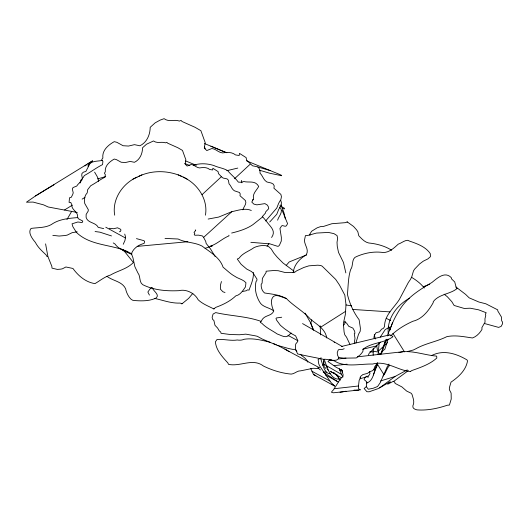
<?xml version="1.0" encoding="UTF-8"?>
<svg xmlns="http://www.w3.org/2000/svg" width="529" height="529" viewBox="0 0 529 529"><rect width="100%" height="100%" fill="white"/><g stroke="black" fill="none" stroke-linecap="round" stroke-linejoin="round"><path stroke-width="0.79" d="M320.151 325.791L320.627 334.923M388.226 333.687C386.957 318.346 396.704 305.484 409.426 298.204M349.907 344.326L346.535 337.165L344.769 334.811L344.088 331.967L343.361 323.404L345.351 314.497L346.006 304.644L344.829 295.149L339.479 285.025L335.703 279.424L322.181 266.18L320.719 265.465L317.684 265.194L308.863 265.842L303.864 267.456L296.617 270.861L294.395 272.521L284.939 272.481L278.161 270.703L273.348 270.544L266.127 271.212L266.113 272.428L262.384 278.399L262.113 283.114L261.187 284.351C260.976 287.525 261.987 290.95 264.579 292.987C272.045 294.137 279.854 294.772 286.559 298.706C293.912 306.212 303.401 311.197 310.417 319.139C316.772 324.482 325.315 328.793 326.75 337.938M242.375 291.512L246.078 290.791L247.671 289.846L249.027 290.13C251.004 284.536 253.874 278.611 253.365 272.428M373.15 355.296L373.276 348.128M293.192 272.68C293.932 264.903 299.678 258.628 306.225 254.892C309.366 249.49 304.532 245.496 304.453 240.272L305.438 235.557L307.164 235.63L316.428 233.077L328.403 232.429L333.905 233.626L337.052 235.57L337.647 238.427L337.026 242.302L337.251 246.269L338.5 252.373L343.473 262.503L345.834 272.904M98.381 181.401C98.751 177.936 96.146 175.053 94.612 172.123M45.593 243.882L47.881 256.459L51.849 266.358L52.014 268.15L57.304 269.406L60.643 269.149L62.376 268.818L65.907 266.98L72.949 268.468C78.206 275.821 85.777 282.248 94.975 283.623C100.12 280.608 104.709 276.72 110.594 274.987C118.198 270.524 127.112 269.069 133.387 262.483L123.098 249.662M455.945 287.002L465.593 294.369L469.17 297.847L478.93 302.039L485.834 303.791L497.756 309.875L497.716 310.827L501.446 317.043L501.651 320.753L502.543 322.128L502.55 323.768L501.122 326.413L498.582 327.391L484.273 323.45M377.99 354.701L379.253 342.527M273.566 310.788C269.142 307.323 262.225 307.217 259.508 301.775C255.97 295.685 254.442 288.735 255.99 281.699L256.823 280.529L257.001 279.18L253.365 273.433L251.599 271.582L246.732 269.082L241.138 264.315L237.276 259.058L239.042 258.238C242.791 252.922 249.225 251.182 254.132 247.539C258.522 245.635 263.528 244.874 268.203 246.17L271.165 248.901L273.89 253.219L277.289 257.253L283.061 263.032L294.098 271.232M354.271 343.387L354.979 338.269L354.265 333.581L354.913 333.323L354.655 331.247L352.922 328.125L348.723 326.281L346.64 323.166L344.485 321.85M80.124 183.001L80.474 180.581L82.669 178.18M124.745 234.089L125.558 237.058L124.976 240.384L123.25 244.279M331.352 359.76L329.732 359.945L327.96 361.519L335.75 367.007L341.774 370.293L343.149 374.823L342.858 376.555L340.603 378.612L333.495 389.8L331.815 391.572L331.597 392.412L333.495 392.796L360.646 389.82L358.616 388.848L358.411 386.679L359.125 380.411L360.626 377.719L360.024 377.58L360.626 376.39L362.874 374.572L367.357 373.428L369.95 371.609L372.304 370.809L373.805 369.599L374.644 366.875L377.501 362.914M457.076 288.517C450.655 294.098 438.925 294.058 433.258 301.669L433.225 302.628C428.774 310.629 422.294 319.047 412.918 321.248C404.83 324.879 397.008 329.587 390.7 335.882M205.424 215.184C208.294 199.38 197.456 183.384 183.127 177.175M306.727 254.852L289.184 261.967L286.209 265.413M366.901 382.5L366.247 386.534L368.283 389.225L373.236 388.246L377.594 386.494L380.186 382.731L387.268 366.696L388.974 364.051M344.214 348.73L342.547 349.371L338.818 349.603L338.17 350.112L337.238 352.691L337.429 354.919L338.745 357.716C337.647 363.033 327.253 358.523 323.603 359.343C314.96 357.485 306.146 355.924 297.569 353.921L295.42 348.77L295.685 344.068L297.701 341.555L297.596 340.101L295.572 335.829L292.16 334.037L284.496 328.721L280.396 325.309L276.548 320.078L275.979 318.465L276.475 317.949L281.699 317.235M345.212 321.202L344.71 324.006L343.447 325.216M367.926 377.607L368.21 376.456M221.439 281.527L220.401 285.31L220.388 289.085L222.874 291.757L225.017 292.517M310.675 323.655L311.779 319.767M330.222 373.864C325.857 373.606 324.224 368.964 322.935 365.493L324.052 361.565M355.931 342.825L358.523 334.302L360.236 331.187L360.388 328.165L359.118 319.721C353.438 312.203 349.596 303.461 347.414 294.336C348.313 285.825 348.062 277.136 350.846 268.99L351.104 268.904C353.425 264.884 351.309 257.967 356.969 256.393C365.155 252.855 374.373 251.182 383.254 252.545C389.423 252.472 394.079 247.942 398.258 244.147C401.22 243.366 406.834 238.467 409.307 241.012C416.958 243.664 425.647 246.646 430.295 253.662L430.474 256.631L427.921 258.886L423.312 261.154L419.497 264.024L414.696 269.036L413.499 270.835L411.793 276.72L410.491 279.398L408.355 282.466L399.329 299.54C393.774 308.149 384.385 315.344 384.557 326.572L383.419 328.364L381.574 329.19L379.584 331.795L376.066 332.708L374.353 335.393L373.924 337.37L374.234 338.269M388.127 339.063L384.867 349.206L383.056 350.654L380.146 354.536M385.78 339.651L380.629 354.549M271.595 237.495C276.436 230.717 270.14 226.637 266.722 221.611L262.205 216.275M381.237 353.941L386.626 339.261M365.182 377.157L364.064 379.544L366.762 381.865L366.61 383.082C374.512 380.582 373.917 368.885 377.6 362.993M389.78 330.407C392.207 322.677 395.844 315.383 400.36 308.658C408.097 296.756 420.086 289.456 431.942 282.46C437.252 278.168 444.856 270.921 451.31 277.665L451.462 278.823L454.728 281.957L456.262 287.65L457.142 288.351M333.713 373.606L334.143 372.495M368.495 354.899L369.09 353.412L380.272 342.217M242.831 209.815C243.651 206.707 246.977 204.009 245.469 200.597L239.974 195.704L240.239 193.912L239.492 192.483L234.446 190.81C231.662 189.184 231.219 185.91 229.031 183.834L228.389 180.164L227.067 178.875L223.093 178.042L221.373 176.699L218.437 173.585L218.107 171.621L212.87 168.275L212.625 169.954L209.729 169.492C206.899 167.071 202.918 167.389 199.559 167.931C196.365 167.726 194.302 164.717 191.141 164.453L187.121 166.066L185.163 164.122L185.858 159.758L182.479 150.415L177.79 147.703L167.667 143.187L166.847 142.314L165.623 142.843C161.345 141.329 157.325 143.842 153.496 140.959L146.487 144.232L142.572 147.75C142.473 153.628 140 159.659 134.432 162.297L130.167 161.418L125.479 162.515L121.194 162.251L116.301 159.56L114.257 159.057C109.556 161.656 104.537 165.934 105.297 171.892L104.378 173.168L105.337 174.669L105.04 177.122C99.908 179.728 95.63 183.087 90.697 185.745L87.662 189.699L87.199 192.88C84.428 195.737 84.078 199.731 84.746 203.48L88.303 209.663L88.217 211.031L86.154 214.404L86.101 217.313C87.768 223.41 95.63 222.074 98.215 227.344L103.71 228.627M277.593 220.17C278.651 216.288 282.79 212.889 280.886 208.605L279.788 207.606M387.281 335.902L392.683 322.392M373.342 374.949L377.699 364.051L375.61 368.144L373.897 369.764M66.945 219.575L71.613 211.448M338.944 357.564L344.009 358.159L356.281 357.961L360.375 354.721L362.22 352.426L362.914 351.368L363.092 349.299C371.457 342.323 383.836 343.407 392.703 336.887L392.895 336.51L390.554 335.082L389.232 334.956L341.456 346.488M83.139 177.645L84.323 175.555C90.591 172.183 96.027 167.911 102.547 164.605L102.917 161.49L101.7 159.586L102.871 157.966C101.905 150.401 108.28 144.959 114.244 141.666L116.849 142.301L123.059 145.72L128.501 146.057L134.452 144.655L139.874 145.779C146.95 142.427 150.084 134.769 150.21 127.304L155.182 122.834L160.095 120.129L164.089 118.675C169.26 122.444 173.651 119.045 179.483 121.075L181.037 120.4L182.082 121.511L194.943 127.244L200.888 130.689L205.179 142.552L204.3 148.094L206.786 150.56L211.891 148.517C215.905 148.847 218.523 152.676 222.583 152.934C226.848 152.246 231.9 151.843 235.498 154.918L239.181 155.5L239.485 153.37L246.144 157.622L246.56 160.115L252.472 165.769L257.524 166.833C259.633 168.215 260.275 170.748 260.01 173.128C262.794 175.767 263.349 179.926 266.894 181.983L271.245 183.014L273.295 184.118L274.24 185.924L273.916 188.205L280.886 194.414L281.441 196.715L280.912 199.4L278.697 203.222L276.766 208.056L265.624 220.963M250.865 242.328L269.982 243.889L277.474 246.276L278.439 246.223L279.451 245.244L281.289 241.026L281.355 237.435L279.953 228.488L281.547 226.002L282.341 225.552L285.23 226.3L286.407 225.817L287.564 223.628L282.017 210.092M389.622 365.38C386.487 368.475 386.044 373.051 382.983 376.086M154.924 298.482C163.23 300.293 171.35 303.501 180.098 303.077L182.036 303.765L188.668 298.369L192.867 293.291M384.279 343.407L387.116 339.532M380.265 337.118L385.231 329.574L389.218 327.325M267.066 246.263L268.93 243.624M87.821 163.884L92.489 160.876L88.416 164.486L87.993 166.119L88.31 166.575M444.162 294.197L447.336 296.749L451.806 301.669L454.12 305.464L464.283 308.467L470.155 308.202L478.606 309.809L486.23 312.765L485.397 314.147L485.748 315.582L484.934 318.842L485.047 322.168L481.873 327.656L482.012 329.342C479.843 333.098 476.655 336.477 472.483 337.971C464.012 336.788 455.383 334.844 446.787 336.669C436.822 341.688 425.547 343.268 415.768 348.816L413.347 350L407.786 351.461M291.73 333.158L289.892 334.083L288.146 335.988C284.556 338.091 280.707 335.022 277.249 334.004C272.098 330.4 266.127 327.887 261.762 323.212L260.288 322.472L262.768 318.795C265.849 315.019 271.88 315.958 273.784 310.926C272.091 307.812 271.364 304.142 271.45 300.532C273.341 291.618 280.886 297.179 286.348 298.416M277.54 345.278L319.232 367.642L317.188 368.462L313.155 368.277L300.743 370.816C297.238 370.578 294.62 373.891 291.228 374.102C281.54 373.223 272.157 370.293 263.422 366.015C252.776 357.776 240.278 366.941 228.528 364.349L227.827 362.861C222.471 357.068 215.958 349.986 215.415 341.794L217.022 339.492C223.78 338.91 230.505 341.06 237.303 339.982A6.956 3.617 3.4 0 0 244.048 339.287C252.723 337.879 261.617 340.127 269.995 342.25L270.074 342.276M269.704 222.028L276.766 214.265L278.697 209.431L280.912 205.609L281.441 202.924L280.886 200.623M136.462 238.619L143.895 240.662L144.589 241.323L144.166 243.373C138.664 244.854 133.374 248.167 131.437 253.728L132.951 257.815L134.882 266.722L137.864 272.865C140.754 276.231 138.902 282.182 142.737 284.688C153.932 290.276 166.668 291.248 179.033 290.666C186.096 288.801 194.851 293.205 198.111 299.718C202.587 304.049 208.426 306.132 213.789 308.916L215.66 307.409C223.013 304.744 230.055 301.325 235.808 295.87C240.47 294.891 242.943 290.454 245.502 286.863L245.945 282.717C242.963 279.299 238.229 278.776 234.678 276.217C230.353 273.85 226.862 270.246 223.086 267.205C219.833 257.378 209.987 252.075 202.164 246.137C194.679 242.097 185.52 242.818 178.088 239.002L165.022 238.42M378.195 351.309L387.612 342.594M202.052 194.659L221.228 176.871M234.512 178.749L250.105 164.288M215.131 256.512L210.363 248.709L206.131 243.413L205.748 241.462L203.605 237.402L231.854 211.679C238.07 210.377 245.152 207.705 251.315 210.476M366.63 386.468L364.131 388.517L366.881 391.698L369.07 391.81L378.288 388.584L389.813 381.938L390.316 381.832L387.691 384.239L393.411 381.264L394.786 382.288L395.11 383.413L401.835 386.871L406.689 391.096L411.093 393.199L411.985 394.323C413.03 398.106 414.881 401.901 412.871 405.869C412.488 408.606 414.895 409.228 416.958 409.876C427.3 410.683 437.642 408.474 447.395 405.214L449.412 405.075L451.23 399.018L451.118 393.067L449.352 389.622L449.392 387.684L451.012 382.156C458.458 377.038 466.115 370.161 467.537 360.791L466.928 359.859C456.606 353.749 443.758 349.49 431.995 355.356M151.79 287.525L149.886 289.085L147.869 292.048L149.429 295.103M329.732 359.945L334.149 360.811C344.987 367.82 360.117 363.701 372.522 364.058C386.282 360.209 397.167 370.28 410.325 371.503L411.84 370.545C420.588 367.443 429.872 364.302 436.809 358.04L436.67 356.11C425.316 355.204 414.273 350.82 402.88 351.732L357.366 356.844M410.325 371.503L410.696 371.464M84.944 165.908L86.756 164.565M379.61 387.876L394.991 376.509L407.277 369.883M393.814 381.336L408.309 370.617M365.995 376.641L366.63 376.185M137.004 177.175C122.675 183.384 111.831 199.38 114.7 215.184M92.456 160.889L35.469 195.961L26.45 202.204L33.069 202.078L43.629 204.875L48.146 206.978L77.3 212.466M320.64 327.233L345.735 311.257M46.043 189.501L53.951 184.819M429.786 284.185L423.478 286.678M64.531 209.96L72.275 205.192M82.127 199.129L84.938 197.396M45.494 189.838L35.469 195.961M321.176 357.796L318.114 359.528L318.762 363.892L319.576 365.797L330.923 382.407L334.573 386.018L331.981 384.16M340.081 370.65L341.45 369.91M231.642 233.038C238.969 231.246 246.507 229.017 252.822 224.713L262.576 216.969L262.496 216.421L265.532 212.975L265.73 211.785L268.712 208.697L268.461 207.011L267.396 205.133L264.91 203.619L256.896 204.849L253.9 204.128L251.778 202.104L253.576 198.838C252.161 193.746 256.658 190.367 258.721 186.446C255.249 180.025 248.954 182.935 243.796 181.513L241.641 182.287L238.348 182.115C235.121 177.671 230.955 174.709 227.622 170.576C223.185 167.997 218.232 167.647 213.656 165.465C207.057 163.421 199.896 163.091 193.277 165.273M138.757 176.362C153.979 168.996 172.738 170.602 187.18 179.119M132.951 179.119L141.944 174.834M380.589 380.946L394.991 376.509M389.232 334.956L387.499 335.703M77.928 217.558C69.55 218.252 60.432 218.986 53.138 223.377C47.002 228.039 38.379 227.391 31.066 228.409C27.462 232.496 32.507 239.015 35.377 242.401C37.876 247.4 42.122 251.116 46.089 254.912C46.479 255.533 46.717 257.12 47.755 256.267M391.639 250.263C384.953 245.952 376.622 243.737 368.739 242.996C364.626 242.17 361.571 238.658 358.774 235.729L357.842 231.755L356.599 229.87L353.577 226.478L347.269 221.916L345.258 222.676L331.881 223.721L323.477 226.445L320.693 226.571L317.129 227.834L311.607 231.259L309.61 234.532L309.994 235.286M252.399 199.969L253.622 199.512M231.854 211.679L218.702 217.069L208.162 219.052M205.093 248.339L212.354 245.846L210.595 246.084C217.399 243.816 222.345 238.546 228.971 235.868L228.912 235.193M119.395 231.801L120.453 231.444L120.976 230.036L120.48 229.209L117.504 227.787L113.656 228.733L109.318 228.283M106.977 276.323C113.008 281.058 122.034 281.269 125.638 288.781C126.16 292.583 130.16 300.968 134.313 300.525C141.593 301.067 149.409 301.259 156.101 298.012C160.161 294.567 153.172 291.281 152.372 287.73M181.678 303.844L182.036 303.765M97.6 178.901L105.727 176.58M359.978 378.764C363.436 377.461 371.834 376.965 369.592 371.418M237.779 168.083L226.835 170.682M362.669 349.266L376.291 345.979M398.906 352.598L402.88 351.732M102.566 160.353C98.407 161.365 93.679 160.664 90.089 163.329L85.89 171.403L83.377 172.176L81.982 173.466L81.724 175.238L82.458 178.544C81.625 181.93 78.285 183.239 76.731 186.063L73.055 187.531L72.328 188.972L73.233 192.867L72.625 194.692L71.21 197.357L69.524 197.753L69.081 202.376L70.793 202.475L71.871 204.948C71.15 210.013 78.808 211.931 77.499 217.386L78.424 218.761L82.782 221.082L82.154 222.603L77.895 221.988L72.043 223.807L72.863 226.696L76.427 232.39C90.294 245.925 111.176 244.16 128.031 251.744M343.87 391.632L346.065 391.202M339.982 392.254L343.142 391.771M213.789 308.916L214.192 308.876M261.022 321.361C246.454 316.177 230.723 316.064 215.72 312.593L213.088 314.067L212.136 317.255L212.532 319.232L213.914 320.534L214.979 325.302L217.604 328.053L219.304 330.896L220.725 332.033L221.043 333.303L230.327 334.526L239.525 334.758L245.793 334.143L255.104 335.789L257.279 336.285L262.305 339.056L277.004 345.258L288.609 348.518L292.537 349.345L295.724 349.385M338.672 358.94L345.986 358.12M334.13 365.632L347.077 364.177M334.196 388.716L358.536 385.985M137.163 246.388L187.841 241.72M339.816 370.684L342.27 370.485M358.602 390.164L354 390.104M77.221 231.861L72.308 232.601L67.243 235.101L65.305 235.504L59.089 236.053L52.821 235.352M282.552 208.611L284.681 208.836L284.119 208.036L279.808 205.867M318.332 367.86L319.232 367.642M95.088 231.537L99.941 232.178L111.507 235.941M352.85 309.452L389.959 311.892M369.877 351.805L373.084 352.01M323.398 371.874L326.393 372.185M307.528 361.948L307.898 361.981L307.058 360.56L304.836 358.007L300.227 354.318M347.064 221.988L347.427 222.048M345.999 304.949L351.653 305.874M372.985 351.19L376.965 351.838M195.247 230.003L195.697 230.082L195.274 231.008L193.998 232.396L194.804 233.481L194.209 234.658L194.93 235.253L198.501 235.141L202.409 235.921L203.605 237.402M257.854 166.972L270.2 170.576M189.911 165.603L184.647 163.454M338.388 379.141C331.67 379.048 328.899 371.259 326.492 366.128M131.939 253.814C126.219 251.077 118.635 249.635 115.005 244.001L113.239 242.917M315.886 375.59L313.512 374.492L310.688 368.31M259.567 170.232L269.856 173.267L281.706 175.727L281.031 175.026L246.547 160.849M204.584 143.597L226.868 152.755M185.692 160.948L196.305 165.312M131.721 254.323L123.555 250.792L121.253 249.073M225.552 152.412L210.853 146.169M273.638 343.658L276.369 344.809M178.18 174.834L181.368 176.362M386.216 318.352L390.647 320.481M336.001 374.38L337.304 375.035M334.467 373.507L331.042 371.722M287.875 335.287L297.999 340.795M311.925 371.232L329.97 381.045M313.71 374.684L334.5 385.991M325.487 374.935L338.256 382.004M105.774 227.212L125.333 237.931M302.555 323.596L342.455 346.627M323.503 359.806L323.907 364.23L341.436 374.353L342.924 377.078M330.235 371.298L341.43 377.759M411.542 277.295C416.31 280.152 420.839 283.604 424.265 288.021M327.272 369.48L328.244 370.088M284.86 348.902L289.118 351.587M323.186 371.92L336.9 381.158M317.869 367.827L320.455 370.029M326.043 368.587L324.575 367.113M378.202 352.42L380.549 354.675M335.022 373.553L338.262 377.058L339.036 379.267M336.431 374.975L340.385 380.146M295.4 349.656L296.881 351.362M305.068 313.122L310.503 322.637L313.684 330.116M388.623 326.578L390.342 329.316M392.908 333.409L404.473 351.858M377.17 363.84L383.922 374.605M334.156 342.084L334.447 342.686M342.594 372.68L341.628 369.718M281.117 204.849L284.08 213.161L285.349 218.847M339.413 368.7L341.436 374.353M313.228 329.944L310.503 322.637M204.399 146.645L205.179 148.761M324.363 359.72L327.107 367.576M320.653 358.543L322.935 365.493M374.294 334.401L375.299 339.01M324.303 366.326L323.907 364.23M241.442 180.376L241.879 182.789M376.602 345.139L377.633 351.21"/></g></svg>
